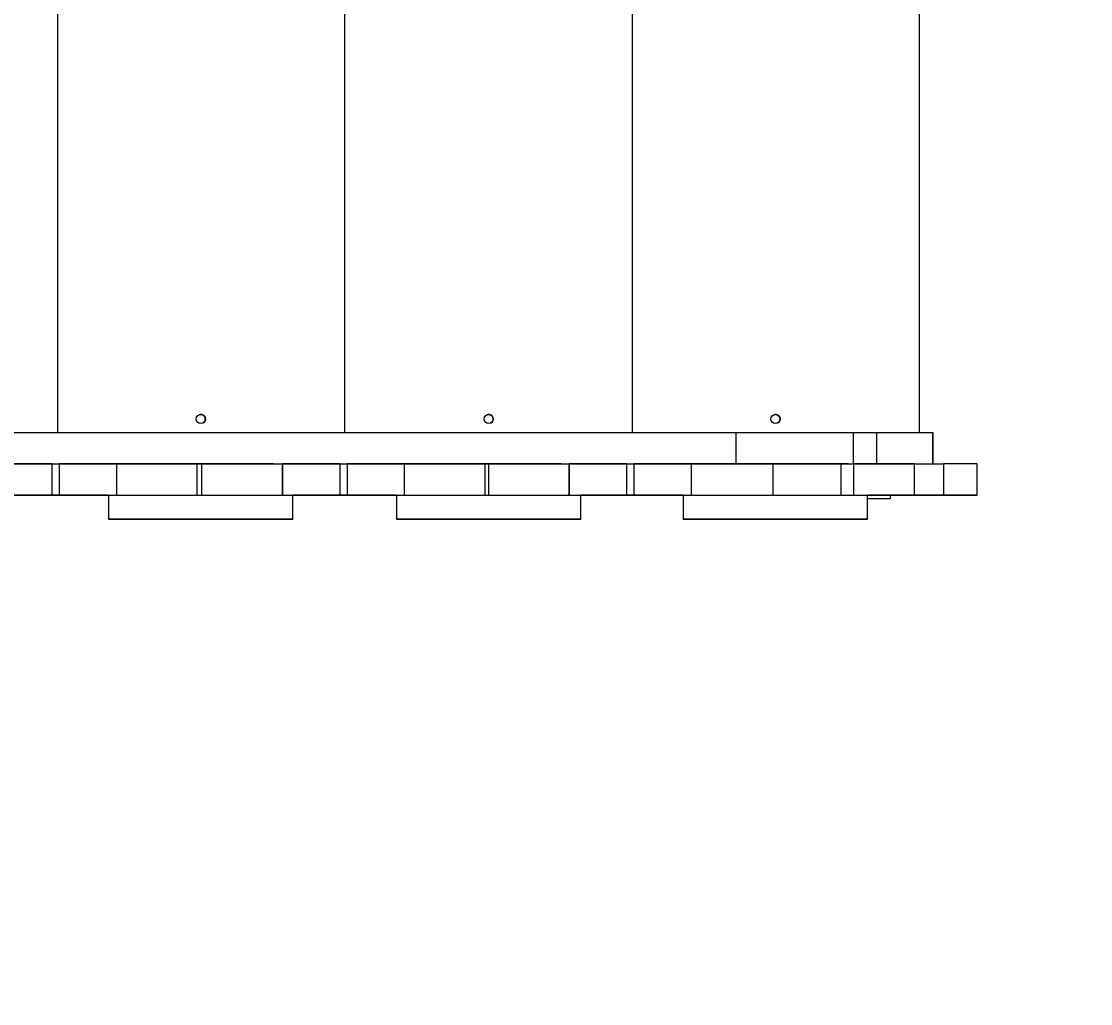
# Model space of a CAD drawing. Header units: millimetres. Extents: x -5411 to 4453, y -4856 to 4572.
# Drawn here: x 66 to 994, y -1639 to -786 of the extents above; entities that cross this region are included whole.
import ezdxf

# ---------------------------------------------------------------- set-up
doc = ezdxf.new("R2010")
doc.units = ezdxf.units.MM
for name, color, linetype in [('DIKOM_ОБЪЕКТ', 7, 'Continuous'), ('DIKOM_РАЗМЕР_ЗОНА', 7, 'Continuous'), ('DIKOM_РАЗМЕР_ОБЪЕКТА', 7, 'Continuous')]:
    doc.layers.add(name, color=color, linetype=linetype)
doc.styles.add('style1', font='arial.ttf', dxfattribs={"width": 0.8})
doc.dimstyles.new('1-50', dxfattribs={"dimtxt": 300, "dimasz": 200, "dimexe": 100, "dimexo": 0, "dimgap": 100, "dimtad": 1, "dimdec": 0, "dimtxsty": 'style1', "dimcen": 0, "dimclrd": 7, "dimclre": 7, "dimadec": 1, "dimazin": 2, "dimtfac": 1, "dimtdec": 0, "dimtmove": 1, "dimatfit": 3, "dimfxl": 0, "dimlwd": 25, "dimlwe": 18, "dimarcsym": 0})

# ---------------------------------------------------------------- blocks, each defined once
blk = doc.blocks.new('*D18')
at = {"layer": 'Defpoints', "color": 0, "transparency": 16777216}
for p in [(2387.05, 2132.04), (-2288.17, -1197.55), (-2288.17, -4149.78)]:
    blk.add_point(p, dxfattribs=at)
at = {"layer": 'DIKOM_РАЗМЕР_ОБЪЕКТА', "color": 7, "lineweight": 18, "transparency": 16777216}
for p, q in [((2387.05, 2132.04), (2387.05, -4249.78)), ((-2288.17, -1197.55), (-2288.17, -4249.78))]:
    blk.add_line(p, q, dxfattribs=at)
at = {"layer": 'DIKOM_РАЗМЕР_ОБЪЕКТА', "color": 7, "lineweight": 25, "transparency": 16777216}
blk.add_line((2187.05, -4149.78), (-2088.17, -4149.78), dxfattribs=at)
at = {"layer": 'DIKOM_РАЗМЕР_ОБЪЕКТА', "color": 7, "transparency": 16777216}
for points in [[(-2088.17, -4116.44), (-2088.17, -4183.11), (-2288.17, -4149.78)], [(2187.05, -4116.44), (2187.05, -4183.11), (2387.05, -4149.78)]]:
    blk.add_solid(points, dxfattribs=at)
at = {"layer": 'DIKOM_РАЗМЕР_ОБЪЕКТА', "color": 0, "transparency": 16777216, "insert": (49.44, -3896.6), "char_height": 300, "attachment_point": 5, "style": 'style1'}
blk.add_mtext('4700', dxfattribs=at)
blk = doc.blocks.new('*D17')
at = {"layer": 'Defpoints', "color": 0, "transparency": 16777216}
for p in [(2072.05, 2677.64), (-4352.5, -1563.61), (-993.06, -1563.61)]:
    blk.add_point(p, dxfattribs=at)
at = {"layer": 'DIKOM_РАЗМЕР_ОБЪЕКТА', "color": 7, "lineweight": 18, "transparency": 16777216}
for p, q in [((2072.05, 2677.64), (-4452.5, 2677.64)), ((-993.06, -1563.61), (-4452.5, -1563.61))]:
    blk.add_line(p, q, dxfattribs=at)
at = {"layer": 'DIKOM_РАЗМЕР_ОБЪЕКТА', "color": 7, "lineweight": 25, "transparency": 16777216}
blk.add_line((-4352.5, 2477.64), (-4352.5, -1363.61), dxfattribs=at)
at = {"layer": 'DIKOM_РАЗМЕР_ОБЪЕКТА', "color": 7, "transparency": 16777216}
for points in [[(-4385.83, 2477.64), (-4319.17, 2477.64), (-4352.5, 2677.64)], [(-4385.83, -1363.61), (-4319.17, -1363.61), (-4352.5, -1563.61)]]:
    blk.add_solid(points, dxfattribs=at)
at = {"layer": 'DIKOM_РАЗМЕР_ОБЪЕКТА', "color": 0, "transparency": 16777216, "insert": (-4505.67, 774.58), "char_height": 300, "attachment_point": 5, "rotation": 90, "style": 'style1'}
blk.add_mtext('4200', dxfattribs=at)
blk = doc.blocks.new('*D15')
at = {"layer": 'Defpoints', "color": 0, "transparency": 16777216}
for p in [(4453.3, 2185.88), (-3812.95, -1476.34), (4453.3, -4756.32)]:
    blk.add_point(p, dxfattribs=at)
at = {"layer": 'DIKOM_РАЗМЕР_ЗОНА', "color": 7, "lineweight": 18, "transparency": 16777216}
for p, q in [((4453.3, 2185.88), (4453.3, -4856.32)), ((-3812.95, -1476.34), (-3812.95, -4856.32))]:
    blk.add_line(p, q, dxfattribs=at)
at = {"layer": 'DIKOM_РАЗМЕР_ЗОНА', "color": 7, "lineweight": 25, "transparency": 16777216}
blk.add_line((-3612.95, -4756.32), (4253.3, -4756.32), dxfattribs=at)
at = {"layer": 'DIKOM_РАЗМЕР_ЗОНА', "color": 7, "transparency": 16777216}
for points in [[(-3612.95, -4722.99), (-3612.95, -4789.66), (-3812.95, -4756.32)], [(4253.3, -4722.99), (4253.3, -4789.66), (4453.3, -4756.32)]]:
    blk.add_solid(points, dxfattribs=at)
at = {"layer": 'DIKOM_РАЗМЕР_ЗОНА', "color": 0, "transparency": 16777216, "insert": (320.18, -4503.05), "char_height": 300, "attachment_point": 5, "style": 'style1'}
blk.add_mtext('8300', dxfattribs=at)
blk = doc.blocks.new('*D16')
at = {"layer": 'Defpoints', "color": 0, "transparency": 16777216}
for p in [(-4960.5, 4571.52), (2653.3, 4571.52), (491.45, -3022.36)]:
    blk.add_point(p, dxfattribs=at)
at = {"layer": 'DIKOM_РАЗМЕР_ЗОНА', "color": 7, "lineweight": 18, "transparency": 16777216}
for p, q in [((2653.3, 4571.52), (-5060.5, 4571.52)), ((491.45, -3022.36), (-5060.5, -3022.36))]:
    blk.add_line(p, q, dxfattribs=at)
at = {"layer": 'DIKOM_РАЗМЕР_ЗОНА', "color": 7, "lineweight": 25, "transparency": 16777216}
blk.add_line((-4960.5, -2822.36), (-4960.5, 4371.52), dxfattribs=at)
at = {"layer": 'DIKOM_РАЗМЕР_ЗОНА', "color": 7, "transparency": 16777216}
for points in [[(-4993.84, 4371.52), (-4927.17, 4371.52), (-4960.5, 4571.52)], [(-4993.84, -2822.36), (-4927.17, -2822.36), (-4960.5, -3022.36)]]:
    blk.add_solid(points, dxfattribs=at)
at = {"layer": 'DIKOM_РАЗМЕР_ЗОНА', "color": 0, "transparency": 16777216, "insert": (-5213.68, 774.58), "char_height": 300, "attachment_point": 5, "rotation": 90, "style": 'style1'}
blk.add_mtext('7600', dxfattribs=at)

msp = doc.modelspace()

# ---------------------------------------------------------------- linework, layer by layer
at = {"layer": 'DIKOM_ОБЪЕКТ', "color": 7, "linetype": 'Continuous', "lineweight": 15}
for p, q in [((97.63, -1143.52), (97.63, -551.53)), ((346.63, -1143.52), (346.63, -551.53)), ((596.62, -1143.53), (596.62, -551.54)), ((845.61, -1143.54), (845.61, -551.54)), ((686.23, -1143.53), (-11.8, -1143.52)), ((686.23, -1143.53), (686.23, -1170.53)), ((788.09, -1143.53), (788.09, -1170.53)), ((808.22, -1143.53), (808.22, -1170.53)), ((856.86, -1143.54), (808.22, -1143.53)), ((856.86, -1143.54), (856.86, -1170.54)), ((857.51, -1170.54), (857.51, -1143.54)), ((-11.8, -1170.52), (686.23, -1170.53)), ((92.65, -1197.52), (92.65, -1170.52)), ((92.65, -1170.52), (98.65, -1170.52)), ((98.65, -1170.52), (98.65, -1197.52)), ((148.65, -1197.52), (148.65, -1170.52)), ((218.65, -1170.53), (212.64, -1170.53)), ((218.64, -1197.53), (218.64, -1170.53)), ((218.64, -1170.53), (222.64, -1170.53)), ((222.64, -1197.53), (222.64, -1170.53)), ((284.63, -1170.53), (284.63, -1170.53)), ((284.64, -1170.53), (284.64, -1170.53)), ((292.64, -1170.53), (292.64, -1197.53)), ((292.64, -1197.53), (292.64, -1170.53)), ((292.64, -1170.53), (292.64, -1170.53)), ((342.64, -1197.53), (342.64, -1170.53)), ((342.64, -1170.53), (348.64, -1170.53)), ((348.64, -1170.53), (348.64, -1197.53)), ((398.64, -1197.53), (398.64, -1170.53)), ((468.64, -1170.53), (462.64, -1170.53)), ((468.63, -1197.54), (468.63, -1170.54)), ((468.63, -1170.54), (471.63, -1170.54)), ((471.63, -1197.54), (471.63, -1170.54)), ((534.62, -1170.53), (534.62, -1170.54)), ((534.63, -1170.54), (534.64, -1170.53)), ((541.63, -1170.54), (541.63, -1197.54)), ((541.63, -1197.54), (541.63, -1170.54)), ((541.63, -1170.54), (541.63, -1170.54)), ((591.63, -1197.53), (591.63, -1170.53)), ((591.63, -1170.53), (597.63, -1170.53)), ((597.63, -1170.53), (597.63, -1197.53)), ((647.63, -1197.54), (647.63, -1170.54)), ((717.63, -1170.54), (711.63, -1170.54)), ((718.67, -1197.54), (718.67, -1170.54)), ((777.58, -1197.54), (777.58, -1170.54)), ((777.58, -1170.54), (788.37, -1170.54)), ((783.62, -1170.54), (783.62, -1170.54)), ((783.62, -1170.54), (783.62, -1170.54)), ((783.62, -1170.54), (783.62, -1170.54)), ((788.37, -1170.54), (788.37, -1197.54)), ((808.22, -1170.53), (847.97, -1170.54)), ((841.31, -1197.54), (841.31, -1170.54)), ((841.31, -1170.54), (866.49, -1170.54)), ((866.49, -1170.54), (866.49, -1197.54)), ((895.61, -1197.54), (895.61, -1170.55)), ((92.65, -1197.52), (98.65, -1197.52)), ((135.63, -1197.54), (135.63, -1197.54)), ((141.63, -1197.54), (140.92, -1197.54)), ((141.62, -1197.54), (141.63, -1197.54)), ((141.62, -1197.54), (141.63, -1197.54)), ((141.63, -1197.53), (141.63, -1218.53)), ((141.63, -1197.54), (141.63, -1197.54)), ((148.65, -1197.52), (148.64, -1197.53)), ((218.64, -1197.53), (222.64, -1197.53)), ((292.64, -1197.53), (292.64, -1197.53)), ((301.63, -1218.53), (301.63, -1197.53)), ((307.62, -1197.54), (307.63, -1197.54)), ((307.62, -1197.54), (307.62, -1197.54)), ((342.64, -1197.53), (348.64, -1197.53)), ((385.62, -1197.54), (385.62, -1197.54)), ((391.62, -1197.54), (390.91, -1197.54)), ((391.62, -1197.54), (391.62, -1218.54)), ((391.62, -1197.54), (391.62, -1197.54)), ((391.62, -1197.54), (391.62, -1197.54)), ((391.62, -1197.54), (391.62, -1197.54)), ((398.64, -1197.53), (398.63, -1197.54)), ((468.63, -1197.54), (471.63, -1197.54)), ((541.63, -1197.54), (541.63, -1197.54)), ((551.62, -1218.54), (551.62, -1197.54)), ((557.62, -1197.54), (557.62, -1197.54)), ((557.62, -1197.54), (557.62, -1197.54)), ((591.63, -1197.53), (597.63, -1197.53)), ((634.61, -1197.55), (634.61, -1197.55)), ((640.61, -1197.54), (640.61, -1218.54)), ((640.61, -1197.55), (640.61, -1197.55)), ((640.61, -1197.55), (640.61, -1197.55)), ((640.61, -1197.55), (640.61, -1197.55)), ((647.63, -1197.54), (647.62, -1197.54)), ((777.58, -1197.54), (788.37, -1197.54)), ((800.61, -1218.54), (800.61, -1197.54)), ((806.61, -1197.55), (806.61, -1197.55)), ((806.61, -1197.55), (806.61, -1197.55)), ((820.59, -1200.56), (820.59, -1197.55)), ((841.31, -1197.54), (866.49, -1197.54)), ((895.61, -1197.54), (895.61, -1197.55)), ((800.61, -1200.56), (820.59, -1200.56)), ((800.61, -1200.56), (820.59, -1200.56)), ((820.59, -1200.56), (820.59, -1200.56))]:
    msp.add_line(p, q, dxfattribs=at)
at = {"layer": 'DIKOM_ОБЪЕКТ', "color": 7, "linetype": 'Continuous', "lineweight": 15, "flags": 128}
for points in [[(788.09, -1143.53), (782.15, -1143.53), (775.87, -1143.53), (769.25, -1143.53), (762.3, -1143.53), (755.04, -1143.53), (747.45, -1143.53), (739.57, -1143.53), (731.38, -1143.53), (722.89, -1143.53), (714.13, -1143.53), (705.09, -1143.53), (695.79, -1143.53), (686.23, -1143.53)], [(808.22, -1143.53), (806.8, -1143.53), (805.07, -1143.53), (803.01, -1143.53), (800.64, -1143.53), (797.96, -1143.53), (794.97, -1143.53), (791.68, -1143.53), (788.09, -1143.53)], [(857.51, -1143.54), (857.36, -1143.54), (856.86, -1143.54)], [(92.65, -1170.52), (88.29, -1170.52), (83.97, -1170.52), (79.71, -1170.52), (75.55, -1170.52), (71.52, -1170.52), (67.65, -1170.52), (63.97, -1170.52), (60.51, -1170.52), (57.29, -1170.52), (54.34, -1170.52), (51.69, -1170.52), (49.35, -1170.52), (47.33, -1170.52), (45.66, -1170.52), (44.35, -1170.52), (43.41, -1170.52), (42.84, -1170.52), (42.65, -1170.52)], [(148.65, -1170.52), (148.46, -1170.52), (147.89, -1170.52), (146.94, -1170.52), (145.63, -1170.52), (143.96, -1170.52), (141.95, -1170.52), (139.6, -1170.52), (136.95, -1170.52), (134, -1170.52), (130.79, -1170.52), (127.33, -1170.52), (123.65, -1170.52), (119.78, -1170.52), (115.75, -1170.52), (111.59, -1170.52), (107.33, -1170.52), (103.01, -1170.52), (98.65, -1170.52)], [(212.64, -1170.53), (207.71, -1170.53), (202.81, -1170.53), (197.96, -1170.53), (193.19, -1170.53), (188.53, -1170.53), (184.01, -1170.53), (179.64, -1170.53), (175.47, -1170.53), (171.49, -1170.53), (167.75, -1170.53), (164.26, -1170.53), (161.04, -1170.53), (158.11, -1170.53), (155.49, -1170.53), (153.18, -1170.53), (151.21, -1170.53), (149.58, -1170.53), (148.65, -1170.53)], [(148.65, -1170.53), (148.82, -1170.53), (149.35, -1170.53), (150.24, -1170.53), (151.47, -1170.53), (153.05, -1170.53), (154.96, -1170.53), (157.2, -1170.53), (159.75, -1170.53), (162.6, -1170.53), (165.73, -1170.53), (169.14, -1170.53), (172.8, -1170.53), (176.69, -1170.53), (180.79, -1170.53), (185.09, -1170.53), (189.56, -1170.53), (194.17, -1170.53), (198.91, -1170.53), (203.76, -1170.53), (208.67, -1170.53), (213.64, -1170.53), (218.64, -1170.53)], [(284.64, -1170.53), (284.46, -1170.53), (283.91, -1170.53), (282.99, -1170.53), (281.71, -1170.53), (280.08, -1170.53), (278.11, -1170.53), (275.8, -1170.53), (273.18, -1170.53), (270.25, -1170.53), (267.03, -1170.53), (263.54, -1170.53), (259.79, -1170.53), (255.82, -1170.53), (251.64, -1170.53), (247.28, -1170.53), (242.76, -1170.53), (238.1, -1170.53), (233.33, -1170.53), (228.48, -1170.53), (223.58, -1170.53), (218.65, -1170.53)], [(222.64, -1170.53), (227.63, -1170.53), (232.6, -1170.53), (237.51, -1170.53), (242.36, -1170.53), (247.1, -1170.53), (251.71, -1170.53), (256.18, -1170.53), (260.48, -1170.53), (264.59, -1170.53), (268.48, -1170.53), (272.13, -1170.53), (275.54, -1170.53), (278.67, -1170.53), (281.52, -1170.53), (284.07, -1170.53), (286.31, -1170.53), (288.22, -1170.53), (289.8, -1170.53), (291.04, -1170.53), (291.92, -1170.53), (292.46, -1170.53), (292.64, -1170.53)], [(342.64, -1170.53), (338.28, -1170.53), (333.96, -1170.53), (329.7, -1170.53), (325.54, -1170.53), (321.51, -1170.53), (317.64, -1170.53), (313.96, -1170.53), (310.5, -1170.53), (307.28, -1170.53), (304.34, -1170.53), (301.68, -1170.53), (299.34, -1170.53), (297.32, -1170.53), (295.65, -1170.53), (294.34, -1170.53), (293.4, -1170.53), (292.83, -1170.53), (292.64, -1170.53)], [(398.64, -1170.53), (398.45, -1170.53), (397.88, -1170.53), (396.93, -1170.53), (395.62, -1170.53), (393.95, -1170.53), (391.94, -1170.53), (389.6, -1170.53), (386.94, -1170.53), (383.99, -1170.53), (380.78, -1170.53), (377.32, -1170.53), (373.64, -1170.53), (369.77, -1170.53), (365.74, -1170.53), (361.58, -1170.53), (357.32, -1170.53), (353, -1170.53), (348.64, -1170.53)], [(462.64, -1170.53), (457.71, -1170.53), (452.8, -1170.53), (447.95, -1170.53), (443.18, -1170.53), (438.52, -1170.53), (434, -1170.53), (429.64, -1170.53), (425.46, -1170.53), (421.49, -1170.53), (417.75, -1170.53), (414.26, -1170.53), (411.04, -1170.53), (408.1, -1170.53), (405.48, -1170.53), (403.17, -1170.53), (401.2, -1170.53), (399.57, -1170.53), (398.64, -1170.53)], [(398.64, -1170.54), (398.81, -1170.54), (399.34, -1170.54), (400.23, -1170.54), (401.46, -1170.54), (403.04, -1170.54), (404.95, -1170.54), (407.19, -1170.54), (409.74, -1170.54), (412.59, -1170.54), (415.72, -1170.54), (419.13, -1170.54), (422.79, -1170.54), (426.68, -1170.54), (430.78, -1170.54), (435.08, -1170.54), (439.55, -1170.54), (444.16, -1170.54), (448.9, -1170.54), (453.75, -1170.54), (458.66, -1170.54), (463.63, -1170.54), (468.63, -1170.54)], [(534.64, -1170.53), (534.45, -1170.53), (533.9, -1170.53), (532.98, -1170.53), (531.7, -1170.53), (530.07, -1170.53), (528.1, -1170.53), (525.79, -1170.53), (523.17, -1170.53), (520.24, -1170.53), (517.02, -1170.53), (513.53, -1170.53), (509.79, -1170.53), (505.82, -1170.53), (501.64, -1170.53), (497.27, -1170.53), (492.75, -1170.53), (488.09, -1170.53), (483.32, -1170.53), (478.47, -1170.53), (473.57, -1170.53), (468.64, -1170.53)], [(471.63, -1170.54), (476.62, -1170.54), (481.59, -1170.54), (486.5, -1170.54), (491.35, -1170.54), (496.09, -1170.54), (500.7, -1170.54), (505.17, -1170.54), (509.47, -1170.54), (513.57, -1170.54), (517.47, -1170.54), (521.12, -1170.54), (524.53, -1170.54), (527.66, -1170.54), (530.51, -1170.54), (533.06, -1170.54), (535.3, -1170.54), (537.21, -1170.54), (538.79, -1170.54), (540.03, -1170.54), (540.91, -1170.54), (541.45, -1170.54), (541.63, -1170.54)], [(591.63, -1170.53), (587.27, -1170.53), (582.95, -1170.53), (578.69, -1170.53), (574.53, -1170.53), (570.5, -1170.53), (566.63, -1170.53), (562.95, -1170.53), (559.49, -1170.53), (556.27, -1170.53), (553.33, -1170.53), (550.67, -1170.53), (548.33, -1170.54), (546.31, -1170.54), (544.64, -1170.54), (543.33, -1170.54), (542.39, -1170.54), (541.82, -1170.54), (541.63, -1170.54)], [(647.63, -1170.54), (647.44, -1170.54), (646.87, -1170.54), (645.92, -1170.54), (644.61, -1170.54), (642.94, -1170.54), (640.93, -1170.54), (638.59, -1170.53), (635.93, -1170.53), (632.98, -1170.53), (629.77, -1170.53), (626.31, -1170.53), (622.63, -1170.53), (618.76, -1170.53), (614.73, -1170.53), (610.57, -1170.53), (606.31, -1170.53), (601.99, -1170.53), (597.63, -1170.53)], [(711.63, -1170.54), (706.69, -1170.54), (701.79, -1170.54), (696.94, -1170.54), (692.17, -1170.54), (687.51, -1170.54), (682.99, -1170.54), (678.63, -1170.54), (674.45, -1170.54), (670.48, -1170.54), (666.73, -1170.54), (663.24, -1170.54), (660.03, -1170.54), (657.09, -1170.54), (654.47, -1170.54), (652.16, -1170.54), (650.19, -1170.54), (648.56, -1170.54), (647.63, -1170.54)], [(647.63, -1170.54), (647.8, -1170.54), (648.35, -1170.54), (649.25, -1170.54), (650.51, -1170.54), (652.12, -1170.54), (654.07, -1170.54), (656.34, -1170.54), (658.94, -1170.54), (661.84, -1170.54), (665.03, -1170.54), (668.49, -1170.54), (672.21, -1170.54), (676.17, -1170.54), (680.34, -1170.54), (684.7, -1170.54), (689.24, -1170.54), (693.92, -1170.54), (698.72, -1170.54), (703.63, -1170.54), (708.6, -1170.54), (713.62, -1170.54), (718.67, -1170.54)], [(686.23, -1170.53), (695.79, -1170.53), (705.09, -1170.53), (714.13, -1170.53), (722.89, -1170.53), (731.38, -1170.53), (739.57, -1170.53), (747.45, -1170.53), (755.04, -1170.53), (762.3, -1170.53), (769.25, -1170.53), (775.87, -1170.53), (782.15, -1170.53), (788.09, -1170.53)], [(783.62, -1170.54), (783.44, -1170.54), (782.89, -1170.54), (781.97, -1170.54), (780.69, -1170.54), (779.06, -1170.54), (777.09, -1170.54), (774.78, -1170.54), (772.16, -1170.54), (769.23, -1170.54), (766.01, -1170.54), (762.52, -1170.54), (758.78, -1170.54), (754.81, -1170.54), (750.63, -1170.54), (746.26, -1170.54), (741.74, -1170.54), (737.08, -1170.54), (732.31, -1170.54), (727.46, -1170.54), (722.56, -1170.54), (717.63, -1170.54)], [(718.67, -1170.54), (723.28, -1170.54), (727.88, -1170.54), (732.44, -1170.54), (736.92, -1170.54), (741.3, -1170.54), (745.56, -1170.54), (749.67, -1170.54), (753.61, -1170.54), (757.34, -1170.54), (760.85, -1170.54), (764.11, -1170.54), (767.11, -1170.54), (769.83, -1170.54), (772.25, -1170.54), (774.36, -1170.54), (776.14, -1170.54), (777.58, -1170.54)], [(788.09, -1170.53), (791.68, -1170.53), (794.97, -1170.53), (797.96, -1170.53), (800.64, -1170.53), (803.01, -1170.53), (805.07, -1170.53), (806.8, -1170.53), (808.22, -1170.53)], [(841.31, -1170.54), (840.24, -1170.54), (838.83, -1170.54), (837.09, -1170.54), (835.04, -1170.54), (832.72, -1170.54), (830.16, -1170.54), (827.38, -1170.54), (824.42, -1170.54), (821.33, -1170.54), (818.14, -1170.54), (814.89, -1170.54), (811.63, -1170.54), (808.4, -1170.54), (805.24, -1170.54), (802.2, -1170.54), (799.31, -1170.54), (796.61, -1170.54), (794.13, -1170.54), (791.91, -1170.54), (789.99, -1170.54), (788.37, -1170.54)], [(895.61, -1170.55), (895.41, -1170.54), (894.79, -1170.54), (893.77, -1170.54), (892.34, -1170.54), (890.51, -1170.54), (888.26, -1170.54), (885.62, -1170.54), (882.58, -1170.54), (879.14, -1170.54), (875.31, -1170.54), (871.09, -1170.54), (866.49, -1170.54)], [(42.65, -1197.52), (42.84, -1197.52), (43.41, -1197.52), (44.35, -1197.52), (45.66, -1197.52), (47.33, -1197.52), (49.35, -1197.52), (51.69, -1197.52), (54.34, -1197.52), (57.29, -1197.52), (60.51, -1197.52), (63.97, -1197.52), (67.65, -1197.52), (71.52, -1197.52), (75.55, -1197.52), (79.71, -1197.52), (83.97, -1197.52), (88.29, -1197.52), (92.65, -1197.52)], [(73.11, -1197.54), (65.1, -1197.54), (57.42, -1197.54)], [(140.92, -1197.54), (134.71, -1197.54), (128.53, -1197.54), (122.39, -1197.54), (116.33, -1197.54), (110.36, -1197.54), (104.51, -1197.54), (98.8, -1197.54), (93.26, -1197.54), (87.89, -1197.54), (82.73, -1197.54), (77.8, -1197.54), (73.11, -1197.54)], [(95.11, -1197.53), (94.93, -1197.53), (94.41, -1197.53), (93.6, -1197.53), (92.57, -1197.53), (91.41, -1197.53), (90.22, -1197.53), (89.11, -1197.53), (88.18, -1197.53), (87.5, -1197.53), (87.15, -1197.53), (87.15, -1197.53), (87.5, -1197.53), (88.18, -1197.53), (89.11, -1197.53), (90.22, -1197.53), (91.41, -1197.53), (92.57, -1197.53), (93.6, -1197.53), (94.41, -1197.53), (94.93, -1197.53), (95.11, -1197.53)], [(99.64, -1197.52), (99.47, -1197.52), (98.95, -1197.52), (98.14, -1197.52), (97.11, -1197.52), (95.94, -1197.52), (94.75, -1197.52), (93.65, -1197.52), (92.71, -1197.52), (92.04, -1197.52), (91.69, -1197.52), (91.69, -1197.52), (92.04, -1197.52), (92.71, -1197.52), (93.64, -1197.52), (94.75, -1197.52), (95.94, -1197.52), (97.11, -1197.52), (98.14, -1197.52), (98.95, -1197.52), (99.47, -1197.52), (99.64, -1197.52)], [(98.65, -1197.52), (103.01, -1197.52), (107.33, -1197.52), (111.59, -1197.52), (115.75, -1197.52), (119.78, -1197.52), (123.65, -1197.52), (127.33, -1197.52), (130.79, -1197.52), (134, -1197.52), (136.95, -1197.52), (139.6, -1197.52), (141.95, -1197.52), (143.96, -1197.52), (145.63, -1197.52), (146.94, -1197.52), (147.89, -1197.52), (148.46, -1197.52), (148.65, -1197.52)], [(141.63, -1197.54), (140.56, -1197.54), (139.18, -1197.54), (137.97, -1197.54), (136.97, -1197.54), (136.23, -1197.54), (135.78, -1197.54), (135.63, -1197.54)], [(135.63, -1197.54), (135.78, -1197.54), (136.23, -1197.54), (136.97, -1197.54), (137.97, -1197.54), (139.18, -1197.54), (140.56, -1197.54), (141.63, -1197.54)], [(141.63, -1197.53), (141.63, -1197.53), (141.81, -1197.53), (142.35, -1197.53), (143.24, -1197.53), (144.48, -1197.53), (146.06, -1197.53), (147.98, -1197.53), (150.23, -1197.53), (152.8, -1197.53), (155.68, -1197.53), (158.85, -1197.53), (162.3, -1197.53), (166.02, -1197.53), (169.98, -1197.53), (174.18, -1197.53), (178.59, -1197.53), (183.19, -1197.53), (187.96, -1197.53), (192.88, -1197.53), (197.93, -1197.53), (203.09, -1197.53), (208.33, -1197.53), (213.63, -1197.53), (218.96, -1197.53), (224.31, -1197.53), (229.64, -1197.53), (234.94, -1197.53), (240.18, -1197.53), (245.34, -1197.53), (250.39, -1197.53), (255.31, -1197.53), (260.08, -1197.53), (264.68, -1197.53), (269.09, -1197.53), (273.28, -1197.53), (277.25, -1197.53), (280.97, -1197.53), (284.42, -1197.53), (287.59, -1197.53), (290.47, -1197.53), (293.03, -1197.53), (295.28, -1197.53), (297.21, -1197.53), (298.79, -1197.53), (300.03, -1197.53), (300.92, -1197.53), (301.45, -1197.53), (301.63, -1197.53)], [(148.64, -1197.53), (148.82, -1197.53), (149.35, -1197.53), (150.24, -1197.53), (151.47, -1197.53), (153.05, -1197.53), (154.96, -1197.53), (157.2, -1197.53), (159.75, -1197.53), (162.6, -1197.53), (165.73, -1197.53), (169.14, -1197.53), (172.8, -1197.53), (176.69, -1197.53), (180.79, -1197.53), (185.09, -1197.53), (189.56, -1197.53), (194.17, -1197.53), (198.91, -1197.53), (203.76, -1197.53), (208.67, -1197.53), (213.64, -1197.53), (218.64, -1197.53)], [(222.64, -1197.53), (227.63, -1197.53), (232.6, -1197.53), (237.51, -1197.53), (242.36, -1197.53), (247.1, -1197.53), (251.71, -1197.53), (256.18, -1197.53), (260.48, -1197.53), (264.59, -1197.53), (268.48, -1197.53), (272.13, -1197.53), (275.54, -1197.53), (278.67, -1197.53), (281.52, -1197.53), (284.07, -1197.53), (286.31, -1197.53), (288.22, -1197.53), (289.8, -1197.53), (291.04, -1197.53), (291.92, -1197.53), (292.46, -1197.53), (292.64, -1197.53)], [(292.64, -1197.53), (292.83, -1197.53), (293.4, -1197.53), (294.34, -1197.53), (295.65, -1197.53), (297.32, -1197.53), (299.34, -1197.53), (301.68, -1197.53), (304.34, -1197.53), (307.28, -1197.53), (310.5, -1197.53), (313.96, -1197.53), (317.64, -1197.53), (321.51, -1197.53), (325.54, -1197.53), (329.7, -1197.53), (333.96, -1197.53), (338.28, -1197.53), (342.64, -1197.53)], [(301.63, -1197.54), (302.69, -1197.54), (304.07, -1197.54), (305.28, -1197.54), (306.28, -1197.54), (307.02, -1197.54), (307.47, -1197.54), (307.62, -1197.54)], [(307.63, -1197.54), (307.47, -1197.54), (307.02, -1197.54), (306.28, -1197.54), (305.28, -1197.54), (304.07, -1197.54), (302.69, -1197.54), (301.63, -1197.54)], [(323.1, -1197.54), (315.09, -1197.54), (307.34, -1197.54), (301.63, -1197.54)], [(390.91, -1197.54), (384.7, -1197.54), (378.52, -1197.54), (372.39, -1197.54), (366.32, -1197.54), (360.36, -1197.54), (354.51, -1197.54), (348.8, -1197.54), (343.25, -1197.54), (337.89, -1197.54), (332.73, -1197.54), (327.79, -1197.54), (323.1, -1197.54)], [(344.61, -1197.53), (344.43, -1197.53), (343.92, -1197.53), (343.11, -1197.53), (342.07, -1197.53), (340.91, -1197.53), (339.72, -1197.53), (338.61, -1197.53), (337.68, -1197.53), (337.01, -1197.53), (336.66, -1197.53), (336.66, -1197.53), (337.01, -1197.53), (337.68, -1197.53), (338.61, -1197.53), (339.72, -1197.53), (340.91, -1197.53), (342.07, -1197.53), (343.11, -1197.53), (343.92, -1197.53), (344.43, -1197.53), (344.61, -1197.53)], [(349.67, -1197.53), (349.49, -1197.53), (348.97, -1197.53), (348.16, -1197.53), (347.13, -1197.53), (345.97, -1197.53), (344.78, -1197.53), (343.67, -1197.53), (342.73, -1197.53), (342.06, -1197.53), (341.71, -1197.53), (341.71, -1197.53), (342.06, -1197.53), (342.73, -1197.53), (343.67, -1197.53), (344.78, -1197.53), (345.97, -1197.53), (347.13, -1197.53), (348.16, -1197.53), (348.97, -1197.53), (349.49, -1197.53), (349.67, -1197.53)], [(348.64, -1197.53), (353, -1197.53), (357.32, -1197.53), (361.58, -1197.53), (365.74, -1197.53), (369.77, -1197.53), (373.64, -1197.53), (377.32, -1197.53), (380.78, -1197.53), (383.99, -1197.53), (386.94, -1197.53), (389.6, -1197.53), (391.94, -1197.53), (393.95, -1197.53), (395.62, -1197.53), (396.93, -1197.53), (397.88, -1197.53), (398.45, -1197.53), (398.64, -1197.53)], [(391.62, -1197.54), (390.56, -1197.54), (389.17, -1197.54), (387.96, -1197.54), (386.97, -1197.54), (386.23, -1197.54), (385.77, -1197.54), (385.62, -1197.54)], [(385.62, -1197.54), (385.77, -1197.54), (386.23, -1197.54), (386.97, -1197.54), (387.96, -1197.54), (389.17, -1197.54), (390.56, -1197.54), (391.62, -1197.54)], [(391.62, -1197.54), (391.62, -1197.54), (391.8, -1197.54), (392.34, -1197.54), (393.23, -1197.54), (394.46, -1197.54), (396.05, -1197.54), (397.97, -1197.54), (400.22, -1197.54), (402.79, -1197.54), (405.67, -1197.54), (408.84, -1197.54), (412.29, -1197.54), (416.01, -1197.54), (419.97, -1197.54), (424.17, -1197.54), (428.58, -1197.54), (433.18, -1197.54), (437.95, -1197.54), (442.87, -1197.54), (447.92, -1197.54), (453.08, -1197.54), (458.32, -1197.54), (463.62, -1197.54), (468.95, -1197.54), (474.3, -1197.54), (479.63, -1197.54), (484.93, -1197.54), (490.17, -1197.54), (495.33, -1197.54), (500.38, -1197.54), (505.3, -1197.54), (510.07, -1197.54), (514.67, -1197.54), (519.08, -1197.54), (523.27, -1197.54), (527.24, -1197.54), (530.96, -1197.54), (534.41, -1197.54), (537.58, -1197.54), (540.46, -1197.54), (543.02, -1197.54), (545.27, -1197.54), (547.2, -1197.54), (548.78, -1197.54), (550.02, -1197.54), (550.91, -1197.54), (551.44, -1197.54), (551.62, -1197.54), (551.62, -1197.54)], [(398.63, -1197.54), (398.81, -1197.54), (399.34, -1197.54), (400.23, -1197.54), (401.46, -1197.54), (403.04, -1197.54), (404.95, -1197.54), (407.19, -1197.54), (409.74, -1197.54), (412.59, -1197.54), (415.72, -1197.54), (419.13, -1197.54), (422.79, -1197.54), (426.68, -1197.54), (430.78, -1197.54), (435.08, -1197.54), (439.55, -1197.54), (444.16, -1197.54), (448.9, -1197.54), (453.75, -1197.54), (458.66, -1197.54), (463.63, -1197.54), (468.63, -1197.54)], [(471.63, -1197.54), (476.62, -1197.54), (481.59, -1197.54), (486.5, -1197.54), (491.35, -1197.54), (496.09, -1197.54), (500.7, -1197.54), (505.17, -1197.54), (509.47, -1197.54), (513.57, -1197.54), (517.47, -1197.54), (521.12, -1197.54), (524.53, -1197.54), (527.66, -1197.54), (530.51, -1197.54), (533.06, -1197.54), (535.3, -1197.54), (537.21, -1197.54), (538.79, -1197.54), (540.03, -1197.54), (540.91, -1197.54), (541.45, -1197.54), (541.63, -1197.54)], [(541.63, -1197.54), (541.82, -1197.54), (542.39, -1197.54), (543.33, -1197.54), (544.64, -1197.54), (546.31, -1197.54), (548.33, -1197.53), (550.67, -1197.53), (553.33, -1197.53), (556.27, -1197.53), (559.49, -1197.53), (562.95, -1197.53), (566.63, -1197.53), (570.5, -1197.53), (574.53, -1197.53), (578.69, -1197.53), (582.95, -1197.53), (587.27, -1197.53), (591.63, -1197.53)], [(551.62, -1197.54), (552.68, -1197.54), (554.06, -1197.54), (555.27, -1197.54), (556.27, -1197.54), (557.01, -1197.54), (557.46, -1197.54), (557.62, -1197.54)], [(557.62, -1197.54), (557.46, -1197.54), (557.01, -1197.54), (556.27, -1197.54), (555.28, -1197.54), (554.06, -1197.54), (552.68, -1197.54), (551.62, -1197.54)], [(640.61, -1197.55), (637.83, -1197.55), (624.9, -1197.55), (612.23, -1197.55), (599.82, -1197.55), (587.66, -1197.55), (575.77, -1197.55), (564.16, -1197.55), (552.82, -1197.55), (551.62, -1197.55)], [(594.24, -1197.54), (594.06, -1197.54), (593.54, -1197.54), (592.73, -1197.54), (591.7, -1197.54), (590.54, -1197.54), (589.35, -1197.54), (588.24, -1197.54), (587.31, -1197.54), (586.64, -1197.54), (586.28, -1197.54), (586.28, -1197.54), (586.64, -1197.54), (587.31, -1197.54), (588.24, -1197.54), (589.35, -1197.54), (590.54, -1197.54), (591.7, -1197.54), (592.73, -1197.54), (593.54, -1197.54), (594.06, -1197.54), (594.24, -1197.54)], [(598.74, -1197.54), (598.56, -1197.54), (598.05, -1197.54), (597.24, -1197.54), (596.2, -1197.54), (595.04, -1197.54), (593.85, -1197.54), (592.74, -1197.54), (591.81, -1197.54), (591.14, -1197.54), (590.79, -1197.54), (590.79, -1197.54), (591.14, -1197.54), (591.81, -1197.54), (592.74, -1197.54), (593.85, -1197.54), (595.04, -1197.54), (596.2, -1197.54), (597.24, -1197.54), (598.05, -1197.54), (598.56, -1197.54), (598.74, -1197.54)], [(597.63, -1197.53), (601.99, -1197.53), (606.31, -1197.53), (610.57, -1197.53), (614.73, -1197.53), (618.76, -1197.53), (622.63, -1197.53), (626.31, -1197.53), (629.77, -1197.53), (632.98, -1197.53), (635.93, -1197.53), (638.59, -1197.53), (640.93, -1197.53), (642.94, -1197.54), (644.61, -1197.54), (645.92, -1197.54), (646.87, -1197.54), (647.44, -1197.54), (647.63, -1197.54)], [(640.61, -1197.55), (639.55, -1197.55), (638.17, -1197.55), (636.95, -1197.55), (635.96, -1197.55), (635.22, -1197.55), (634.76, -1197.55), (634.61, -1197.55)], [(634.61, -1197.55), (634.76, -1197.55), (635.22, -1197.55), (635.96, -1197.55), (636.95, -1197.55), (638.17, -1197.55), (639.55, -1197.55), (640.61, -1197.55)], [(640.61, -1197.54), (640.61, -1197.54), (640.79, -1197.54), (641.33, -1197.54), (642.22, -1197.54), (643.46, -1197.54), (645.04, -1197.54), (646.96, -1197.54), (649.21, -1197.54), (651.78, -1197.54), (654.66, -1197.54), (657.83, -1197.54), (661.28, -1197.54), (665, -1197.54), (668.97, -1197.54), (673.16, -1197.54), (677.57, -1197.54), (682.17, -1197.54), (686.94, -1197.54), (691.86, -1197.54), (696.92, -1197.54), (702.07, -1197.54), (707.31, -1197.54), (712.61, -1197.54), (717.94, -1197.54), (723.29, -1197.54), (728.63, -1197.54), (733.92, -1197.54), (739.16, -1197.54), (744.32, -1197.54), (749.37, -1197.54), (754.29, -1197.54), (759.06, -1197.54), (763.66, -1197.54), (768.07, -1197.54), (772.27, -1197.54), (776.23, -1197.54), (779.95, -1197.54), (783.4, -1197.54), (786.57, -1197.54), (789.45, -1197.54), (792.02, -1197.54), (794.27, -1197.54), (796.19, -1197.54), (797.77, -1197.54), (799.01, -1197.54), (799.9, -1197.54), (800.44, -1197.54), (800.61, -1197.54), (800.61, -1197.54)], [(647.62, -1197.54), (647.8, -1197.54), (648.35, -1197.54), (649.25, -1197.54), (650.51, -1197.54), (652.12, -1197.54), (654.07, -1197.54), (656.34, -1197.54), (658.94, -1197.54), (661.84, -1197.54), (665.03, -1197.54), (668.49, -1197.54), (672.21, -1197.54), (676.17, -1197.54), (680.34, -1197.54), (684.7, -1197.54), (689.24, -1197.54), (693.92, -1197.54), (698.72, -1197.54), (703.63, -1197.54), (708.6, -1197.54), (713.62, -1197.54), (718.67, -1197.54)], [(718.67, -1197.54), (723.28, -1197.54), (727.88, -1197.54), (732.44, -1197.54), (736.92, -1197.54), (741.3, -1197.54), (745.56, -1197.54), (749.67, -1197.54), (753.61, -1197.54), (757.34, -1197.54), (760.85, -1197.54), (764.11, -1197.54), (767.11, -1197.54), (769.83, -1197.54), (772.25, -1197.54), (774.36, -1197.54), (776.14, -1197.54), (777.58, -1197.54)], [(788.37, -1197.54), (789.99, -1197.54), (791.91, -1197.54), (794.13, -1197.54), (796.61, -1197.54), (799.31, -1197.54), (802.2, -1197.54), (805.24, -1197.54), (808.4, -1197.54), (811.63, -1197.54), (814.89, -1197.54), (818.14, -1197.54), (821.33, -1197.54), (824.42, -1197.54), (827.38, -1197.54), (830.16, -1197.54), (832.72, -1197.54), (835.04, -1197.54), (837.09, -1197.54), (838.83, -1197.54), (840.24, -1197.54), (841.31, -1197.54)], [(895.61, -1197.55), (895.43, -1197.55), (894.88, -1197.55), (893.97, -1197.55), (892.7, -1197.55), (891.08, -1197.55), (889.11, -1197.55), (886.8, -1197.55), (884.15, -1197.55), (881.18, -1197.55), (877.9, -1197.55), (874.32, -1197.55), (870.46, -1197.55), (866.32, -1197.55), (861.92, -1197.55), (857.28, -1197.55), (852.41, -1197.55), (847.34, -1197.55), (842.08, -1197.55), (836.65, -1197.55), (831.06, -1197.55), (825.35, -1197.55), (819.54, -1197.55), (813.63, -1197.55), (807.66, -1197.55), (801.64, -1197.55), (800.61, -1197.55)], [(800.61, -1197.55), (801.67, -1197.55), (803.05, -1197.55), (804.27, -1197.55), (805.26, -1197.55), (806, -1197.55), (806.46, -1197.55), (806.61, -1197.55)], [(806.61, -1197.55), (806.46, -1197.55), (806, -1197.55), (805.26, -1197.55), (804.27, -1197.55), (803.06, -1197.55), (801.67, -1197.55), (800.61, -1197.55)], [(817.89, -1197.54), (817.71, -1197.54), (817.2, -1197.54), (816.38, -1197.54), (815.35, -1197.54), (814.19, -1197.54), (813, -1197.54), (811.89, -1197.54), (810.96, -1197.54), (810.29, -1197.54), (809.94, -1197.54), (809.94, -1197.54), (810.29, -1197.54), (810.96, -1197.54), (811.89, -1197.54), (813, -1197.54), (814.19, -1197.54), (815.35, -1197.54), (816.38, -1197.54), (817.2, -1197.54), (817.71, -1197.54), (817.89, -1197.54)], [(824.56, -1197.54), (824.39, -1197.54), (823.87, -1197.54), (823.06, -1197.54), (822.03, -1197.54), (820.86, -1197.54), (819.67, -1197.54), (818.56, -1197.54), (817.63, -1197.54), (816.96, -1197.54), (816.61, -1197.54), (816.61, -1197.54), (816.96, -1197.54), (817.63, -1197.54), (818.56, -1197.54), (819.67, -1197.54), (820.86, -1197.54), (822.03, -1197.54), (823.06, -1197.54), (823.87, -1197.54), (824.39, -1197.54), (824.56, -1197.54)], [(866.49, -1197.54), (871.09, -1197.54), (875.31, -1197.54), (879.14, -1197.54), (882.58, -1197.54), (885.62, -1197.54), (888.26, -1197.54), (890.51, -1197.54), (892.34, -1197.54), (893.77, -1197.54), (894.79, -1197.54), (895.41, -1197.54), (895.61, -1197.54)], [(301.63, -1218.53), (301.45, -1218.53), (300.92, -1218.53), (300.03, -1218.53), (298.79, -1218.53), (297.2, -1218.53), (295.28, -1218.53), (293.03, -1218.53), (290.46, -1218.53), (287.59, -1218.53), (284.41, -1218.53), (280.96, -1218.53), (277.25, -1218.53), (273.28, -1218.53), (269.08, -1218.53), (264.68, -1218.53), (260.08, -1218.53), (255.3, -1218.53), (250.38, -1218.53), (245.33, -1218.53), (240.17, -1218.53), (234.94, -1218.53), (229.64, -1218.53), (224.3, -1218.53), (218.96, -1218.53), (213.62, -1218.53), (208.32, -1218.53), (203.08, -1218.53), (197.93, -1218.53), (192.88, -1218.53), (187.95, -1218.53), (183.18, -1218.53), (178.58, -1218.53), (174.18, -1218.53), (169.98, -1218.53), (166.01, -1218.53), (162.3, -1218.53), (158.85, -1218.53), (155.67, -1218.53), (152.8, -1218.53), (150.23, -1218.53), (147.98, -1218.53), (146.06, -1218.53), (144.47, -1218.53), (143.23, -1218.53), (142.35, -1218.53), (141.81, -1218.53), (141.63, -1218.53), (141.81, -1218.53), (142.35, -1218.53), (143.24, -1218.53), (144.48, -1218.53), (146.06, -1218.53), (147.98, -1218.53), (150.23, -1218.53), (152.8, -1218.53), (155.68, -1218.53), (158.85, -1218.53), (162.3, -1218.53), (166.02, -1218.53), (169.98, -1218.53), (174.18, -1218.53), (178.59, -1218.53), (183.19, -1218.53), (187.96, -1218.53), (192.88, -1218.53), (197.93, -1218.53), (203.09, -1218.53), (208.33, -1218.53), (213.63, -1218.53), (218.96, -1218.53), (224.31, -1218.53), (229.64, -1218.53), (234.94, -1218.53), (240.18, -1218.53), (245.34, -1218.53), (250.39, -1218.53), (255.31, -1218.53), (260.08, -1218.53), (264.68, -1218.53), (269.09, -1218.53), (273.28, -1218.53), (277.25, -1218.53), (280.97, -1218.53), (284.42, -1218.53), (287.59, -1218.53), (290.47, -1218.53), (293.03, -1218.53), (295.28, -1218.53), (297.21, -1218.53), (298.79, -1218.53), (300.03, -1218.53), (300.92, -1218.53), (301.45, -1218.53), (301.63, -1218.53)], [(225.63, -1218.53), (225.45, -1218.53), (224.94, -1218.53), (224.13, -1218.53), (223.09, -1218.53), (221.93, -1218.53), (220.74, -1218.53), (219.63, -1218.53), (218.7, -1218.53), (218.03, -1218.53), (217.68, -1218.53), (217.68, -1218.53), (218.03, -1218.53), (218.7, -1218.53), (219.63, -1218.53), (220.74, -1218.53), (221.93, -1218.53), (223.09, -1218.53), (224.13, -1218.53), (224.94, -1218.53), (225.45, -1218.53), (225.63, -1218.53)], [(551.62, -1218.54), (551.44, -1218.54), (550.91, -1218.54), (550.02, -1218.54), (548.78, -1218.54), (547.19, -1218.54), (545.27, -1218.54), (543.02, -1218.54), (540.45, -1218.54), (537.58, -1218.54), (534.4, -1218.54), (530.95, -1218.54), (527.23, -1218.54), (523.27, -1218.54), (519.07, -1218.54), (514.67, -1218.54), (510.07, -1218.54), (505.29, -1218.54), (500.37, -1218.54), (495.32, -1218.54), (490.16, -1218.54), (484.93, -1218.54), (479.63, -1218.54), (474.29, -1218.54), (468.95, -1218.54), (463.61, -1218.54), (458.31, -1218.54), (453.07, -1218.54), (447.92, -1218.54), (442.87, -1218.54), (437.94, -1218.54), (433.17, -1218.54), (428.57, -1218.54), (424.16, -1218.54), (419.97, -1218.54), (416, -1218.54), (412.29, -1218.54), (408.84, -1218.54), (405.66, -1218.54), (402.79, -1218.54), (400.22, -1218.54), (397.97, -1218.54), (396.05, -1218.54), (394.46, -1218.54), (393.22, -1218.54), (392.34, -1218.54), (391.8, -1218.54), (391.62, -1218.54), (391.8, -1218.54), (392.34, -1218.54), (393.23, -1218.54), (394.46, -1218.54), (396.05, -1218.54), (397.97, -1218.54), (400.22, -1218.54), (402.79, -1218.54), (405.67, -1218.54), (408.84, -1218.54), (412.29, -1218.54), (416.01, -1218.54), (419.97, -1218.54), (424.17, -1218.54), (428.58, -1218.54), (433.18, -1218.54), (437.95, -1218.54), (442.87, -1218.54), (447.92, -1218.54), (453.08, -1218.54), (458.32, -1218.54), (463.62, -1218.54), (468.95, -1218.54), (474.3, -1218.54), (479.63, -1218.54), (484.93, -1218.54), (490.17, -1218.54), (495.33, -1218.54), (500.38, -1218.54), (505.3, -1218.54), (510.07, -1218.54), (514.67, -1218.54), (519.08, -1218.54), (523.27, -1218.54), (527.24, -1218.54), (530.96, -1218.54), (534.41, -1218.54), (537.58, -1218.54), (540.46, -1218.54), (543.02, -1218.54), (545.27, -1218.54), (547.2, -1218.54), (548.78, -1218.54), (550.02, -1218.54), (550.91, -1218.54), (551.44, -1218.54), (551.62, -1218.54)], [(475.62, -1218.54), (475.44, -1218.54), (474.93, -1218.54), (474.12, -1218.54), (473.08, -1218.54), (471.92, -1218.54), (470.73, -1218.54), (469.62, -1218.54), (468.69, -1218.54), (468.02, -1218.54), (467.67, -1218.54), (467.67, -1218.54), (468.02, -1218.54), (468.69, -1218.54), (469.62, -1218.54), (470.73, -1218.54), (471.92, -1218.54), (473.08, -1218.54), (474.12, -1218.54), (474.93, -1218.54), (475.44, -1218.54), (475.62, -1218.54)], [(800.61, -1218.54), (800.44, -1218.54), (799.9, -1218.54), (799.01, -1218.54), (797.77, -1218.54), (796.19, -1218.54), (794.27, -1218.54), (792.01, -1218.54), (789.45, -1218.54), (786.57, -1218.54), (783.4, -1218.54), (779.94, -1218.54), (776.23, -1218.54), (772.26, -1218.54), (768.07, -1218.54), (763.66, -1218.55), (759.06, -1218.55), (754.29, -1218.55), (749.36, -1218.55), (744.31, -1218.55), (739.16, -1218.55), (733.92, -1218.55), (728.62, -1218.55), (723.28, -1218.55), (717.94, -1218.55), (712.6, -1218.55), (707.31, -1218.55), (702.07, -1218.55), (696.91, -1218.55), (691.86, -1218.55), (686.94, -1218.55), (682.17, -1218.55), (677.57, -1218.55), (673.16, -1218.54), (668.96, -1218.54), (665, -1218.54), (661.28, -1218.54), (657.83, -1218.54), (654.66, -1218.54), (651.78, -1218.54), (649.21, -1218.54), (646.96, -1218.54), (645.04, -1218.54), (643.46, -1218.54), (642.22, -1218.54), (641.33, -1218.54), (640.79, -1218.54), (640.61, -1218.54), (640.79, -1218.54), (641.33, -1218.54), (642.22, -1218.54), (643.46, -1218.54), (645.04, -1218.54), (646.96, -1218.54), (649.21, -1218.54), (651.78, -1218.54), (654.66, -1218.54), (657.83, -1218.54), (661.28, -1218.54), (665, -1218.54), (668.97, -1218.54), (673.16, -1218.54), (677.57, -1218.54), (682.17, -1218.54), (686.94, -1218.54), (691.86, -1218.54), (696.92, -1218.54), (702.07, -1218.54), (707.31, -1218.54), (712.61, -1218.54), (717.94, -1218.54), (723.29, -1218.54), (728.63, -1218.54), (733.92, -1218.54), (739.16, -1218.54), (744.32, -1218.54), (749.37, -1218.54), (754.29, -1218.54), (759.06, -1218.54), (763.66, -1218.54), (768.07, -1218.54), (772.27, -1218.54), (776.23, -1218.54), (779.95, -1218.54), (783.4, -1218.54), (786.57, -1218.54), (789.45, -1218.54), (792.02, -1218.54), (794.27, -1218.54), (796.19, -1218.54), (797.77, -1218.54), (799.01, -1218.54), (799.9, -1218.54), (800.44, -1218.54), (800.61, -1218.54)], [(724.61, -1218.54), (724.44, -1218.54), (723.92, -1218.54), (723.11, -1218.54), (722.08, -1218.54), (720.91, -1218.54), (719.72, -1218.54), (718.61, -1218.54), (717.68, -1218.54), (717.01, -1218.54), (716.66, -1218.54), (716.66, -1218.54), (717.01, -1218.54), (717.68, -1218.54), (718.61, -1218.54), (719.72, -1218.54), (720.91, -1218.54), (722.08, -1218.54), (723.11, -1218.54), (723.92, -1218.54), (724.44, -1218.54), (724.61, -1218.54)]]:
    msp.add_lwpolyline(points, dxfattribs=at)
at = {"layer": 'DIKOM_ОБЪЕКТ', "color": 7, "linetype": 'Continuous', "lineweight": 15}
for centre in [(221.63, -1131.54), (471.62, -1131.54), (720.61, -1131.55)]:
    msp.add_circle(centre, 4, dxfattribs=at)
for centre in [(221.62, -1131.54), (471.62, -1131.54), (720.61, -1131.55)]:
    msp.add_arc(centre, 4, 301.18119, 121.18119, dxfattribs=at)

# ---------------------------------------------------------------- dimensions: what is measured, and where the dimension line sits
at = {"layer": 'DIKOM_РАЗМЕР_ЗОНА'}
dim = msp.add_linear_dim(base=(-4960.5, 4571.52), p1=(491.45, -3022.36), p2=(2653.3, 4571.52), angle=90, text='7600', dimstyle='1-50', dxfattribs=at)
dim.commit()
dim.dimension.update_dxf_attribs({"geometry": '*D16', "text_midpoint": (-4960.5, 774.58), "dimtype": 160})
dim = msp.add_linear_dim(base=(4453.3, -4756.32), p1=(-3812.95, -1476.34), p2=(4453.3, 2185.88), text='8300', dimstyle='1-50', dxfattribs=at)
dim.commit()
dim.dimension.update_dxf_attribs({"geometry": '*D15', "text_midpoint": (320.18, -4756.32), "dimtype": 160})
at = {"layer": 'DIKOM_РАЗМЕР_ОБЪЕКТА'}
dim = msp.add_linear_dim(base=(-4352.5, -1563.61), p1=(2072.05, 2677.64), p2=(-993.06, -1563.61), angle=90, text='4200', dimstyle='1-50', dxfattribs=at)
dim.commit()
dim.dimension.update_dxf_attribs({"geometry": '*D17', "text_midpoint": (-4252.5, 774.58), "dimtype": 160})
dim = msp.add_linear_dim(base=(-2288.17, -4149.78), p1=(2387.05, 2132.04), p2=(-2288.17, -1197.55), text='4700', dimstyle='1-50', dxfattribs=at)
dim.commit()
dim.dimension.update_dxf_attribs({"geometry": '*D18', "text_midpoint": (49.44, -4149.78), "dimtype": 160})

doc.saveas('drawing.dxf')
